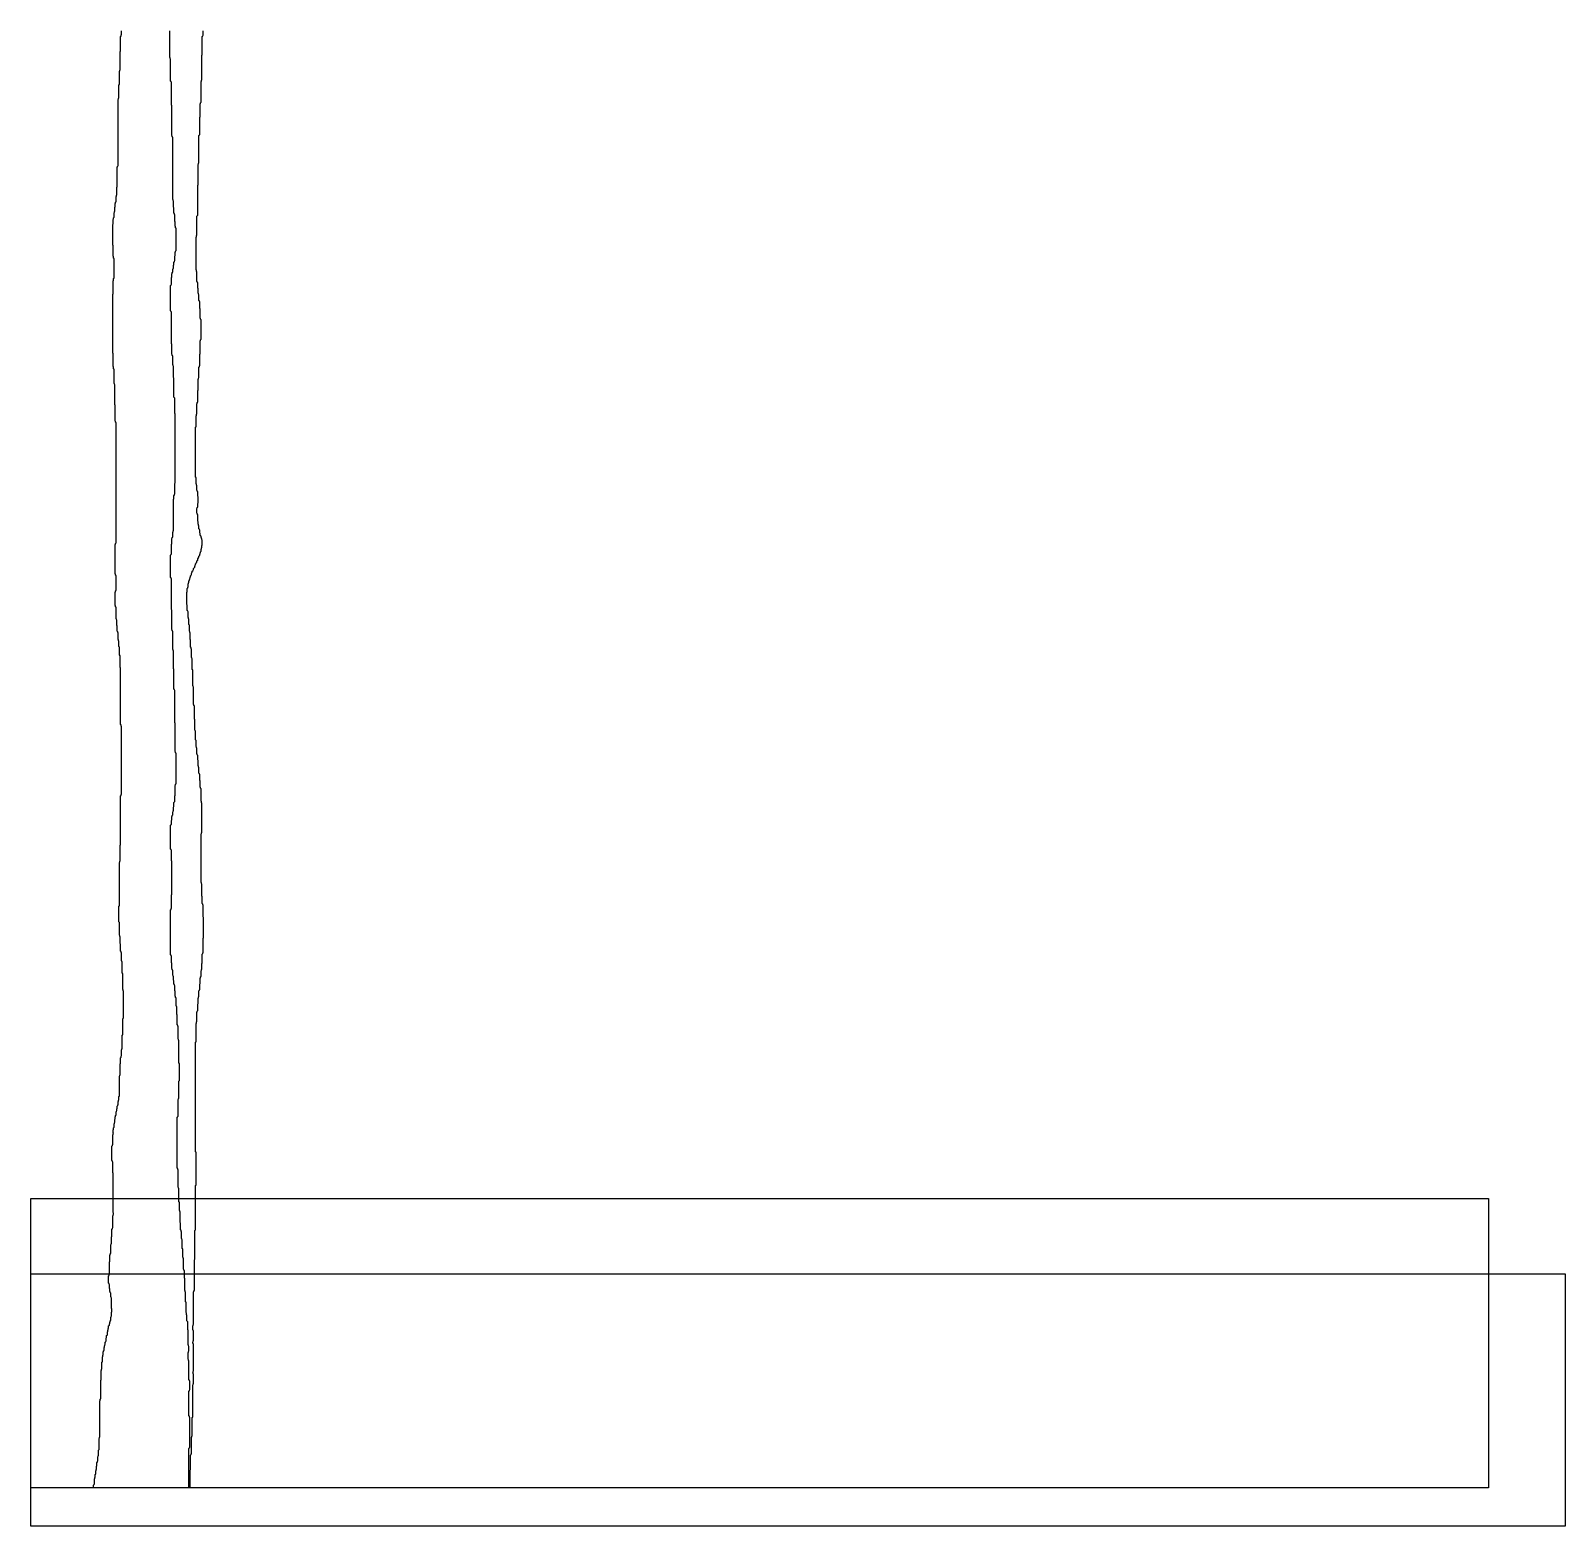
# Model space of a CAD drawing. Header units: metres. Extents: x -303 to 3381, y -92 to 3499.
import ezdxf

# ---------------------------------------------------------------- set-up
doc = ezdxf.new("R2010")
doc.units = ezdxf.units.M
for name, color, linetype in [('Curve_Exist', 63, 'Continuous'), ('CuttingCurve_A', 10, 'Continuous'), ('CuttingCurve_B', 30, 'Continuous'), ('Image', 191, 'Continuous'), ('Solution', 191, 'Continuous')]:
    doc.layers.add(name, color=color, linetype=linetype)
picture_1 = doc.add_image_def('image1.jpg', size_in_pixel=(3684.210526, 606))
picture_2 = doc.add_image_def('image2.png', size_in_pixel=(3500, 695))

msp = doc.modelspace()

# ---------------------------------------------------------------- linework, layer by layer
at = {"layer": 'Curve_Exist'}
for points in [[(-152, 0), (-152, 7), (-151, 8), (-151, 9), (-150, 10), (-150, 22), (-149, 23), (-149, 25), (-148, 26), (-148, 32), (-147, 33), (-147, 41), (-146, 42), (-146, 44), (-145, 45), (-145, 52), (-144, 53), (-144, 61), (-143, 62), (-143, 64), (-142, 65), (-142, 75), (-141, 76), (-141, 77), (-140, 78), (-140, 91), (-139, 92), (-139, 119), (-138, 120), (-138, 122), (-137, 123), (-137, 209), (-136, 210), (-136, 213), (-135, 214), (-135, 259), (-134, 260), (-134, 282), (-133, 283), (-133, 285), (-132, 286), (-132, 302), (-131, 303), (-131, 315), (-130, 316), (-130, 319), (-129, 320), (-129, 327), (-128, 328), (-128, 329), (-127, 330), (-127, 337), (-126, 338), (-126, 341), (-125, 342), (-125, 344), (-124, 345), (-124, 350), (-123, 351), (-123, 352), (-122, 353), (-122, 360), (-121, 361), (-121, 366), (-119, 368), (-119, 375), (-118, 376), (-118, 379), (-117, 380), (-117, 383), (-116, 384), (-116, 389), (-114, 391), (-114, 394), (-113, 395), (-113, 398), (-112, 399), (-112, 401), (-111, 402), (-111, 410), (-110, 411), (-110, 412), (-109, 413), (-109, 422), (-108, 423), (-108, 430), (-109, 431), (-109, 456), (-110, 457), (-110, 458), (-111, 459), (-111, 468), (-112, 469), (-112, 471), (-113, 472), (-113, 478), (-114, 479), (-114, 488), (-115, 489), (-115, 491), (-116, 492), (-116, 509), (-115, 510), (-115, 512), (-114, 513), (-114, 543), (-113, 544), (-113, 559), (-112, 560), (-112, 562), (-111, 563), (-111, 584), (-110, 585), (-110, 586), (-109, 587), (-109, 603), (-108, 604), (-108, 621), (-107, 622), (-107, 624), (-106, 625), (-106, 653), (-105, 654), (-105, 656), (-104, 657), (-104, 660), (-105, 661), (-105, 756), (-106, 757), (-106, 782), (-107, 783), (-107, 785), (-108, 786), (-108, 821), (-107, 822), (-107, 824), (-106, 825), (-106, 848), (-105, 849), (-105, 851), (-104, 852), (-105, 853), (-105, 860), (-104, 861), (-104, 865), (-103, 866), (-103, 874), (-102, 875), (-102, 877), (-101, 878), (-101, 885), (-100, 886), (-100, 891), (-99, 892), (-99, 894), (-98, 895), (-98, 903), (-97, 904), (-97, 905), (-96, 906), (-96, 910), (-95, 911), (-95, 917), (-94, 918), (-94, 920), (-93, 921), (-93, 928), (-92, 929), (-92, 931), (-91, 932), (-91, 940), (-90, 941), (-90, 989), (-89, 990), (-89, 991), (-88, 992), (-88, 1018), (-87, 1019), (-87, 1033), (-86, 1034), (-86, 1037), (-85, 1038), (-85, 1052), (-84, 1053), (-84, 1054), (-83, 1055), (-83, 1087), (-82, 1088), (-82, 1126), (-81, 1127), (-81, 1128), (-80, 1129), (-80, 1193), (-81, 1194), (-81, 1196), (-82, 1197), (-82, 1235), (-83, 1236), (-83, 1263), (-84, 1264), (-84, 1265), (-85, 1266), (-85, 1285), (-86, 1286), (-86, 1288), (-87, 1289), (-87, 1306), (-88, 1307), (-88, 1323), (-89, 1324), (-89, 1326), (-90, 1327), (-90, 1358), (-91, 1359), (-91, 1397), (-90, 1398), (-90, 1502), (-89, 1503), (-89, 1505), (-88, 1506), (-88, 1543), (-87, 1544), (-87, 1662), (-86, 1663), (-86, 1665), (-85, 1666), (-85, 1828), (-86, 1829), (-86, 1832), (-87, 1833), (-87, 1969), (-88, 1970), (-88, 1998), (-90, 2000), (-90, 2019), (-91, 2020), (-91, 2033), (-92, 2034), (-92, 2036), (-93, 2037), (-93, 2053), (-94, 2054), (-94, 2056), (-95, 2057), (-95, 2070), (-96, 2071), (-96, 2084), (-97, 2085), (-97, 2086), (-98, 2087), (-98, 2115), (-99, 2116), (-99, 2118), (-100, 2119), (-100, 2151), (-99, 2152), (-99, 2154), (-98, 2155), (-98, 2191), (-99, 2192), (-99, 2194), (-100, 2195), (-100, 2265), (-99, 2266), (-99, 2268), (-98, 2269), (-98, 2558), (-99, 2559), (-99, 2561), (-100, 2562), (-100, 2600), (-101, 2601), (-101, 2649), (-102, 2650), (-102, 2651), (-103, 2652), (-103, 2686), (-104, 2687), (-104, 2692), (-105, 2693), (-105, 2724), (-106, 2725), (-106, 2866), (-105, 2867), (-105, 2898), (-104, 2899), (-104, 2904), (-103, 2905), (-103, 2952), (-104, 2953), (-104, 2957), (-105, 2958), (-105, 2983), (-106, 2984), (-106, 3034), (-105, 3035), (-105, 3046), (-104, 3047), (-104, 3050), (-103, 3051), (-103, 3062), (-102, 3063), (-102, 3065), (-101, 3066), (-101, 3075), (-100, 3076), (-100, 3084), (-99, 3085), (-99, 3087), (-98, 3088), (-98, 3101), (-97, 3102), (-97, 3104), (-96, 3105), (-96, 3123), (-95, 3124), (-95, 3172), (-94, 3173), (-94, 3174), (-93, 3175), (-93, 3334), (-92, 3335), (-92, 3337), (-91, 3338), (-91, 3369), (-90, 3370), (-90, 3402), (-89, 3403), (-89, 3404), (-88, 3405), (-88, 3449), (-87, 3450), (-87, 3485), (-86, 3486), (-86, 3489), (-85, 3490), (-85, 3499)], [(80, 0), (80, 43), (81, 44), (81, 79), (82, 80), (82, 82), (83, 83), (83, 122), (84, 123), (84, 124), (85, 125), (85, 169), (86, 170), (86, 247), (87, 248), (87, 250), (88, 251), (88, 273), (87, 274), (87, 276), (86, 277), (87, 278), (87, 280), (88, 281), (88, 345), (87, 346), (87, 347), (86, 348), (86, 350), (87, 351), (87, 353), (88, 354), (88, 377), (87, 378), (87, 379), (86, 380), (86, 389), (87, 390), (87, 392), (88, 393), (88, 471), (89, 472), (89, 473), (90, 474), (90, 548), (91, 549), (91, 618), (93, 620), (93, 726), (94, 727), (94, 806), (93, 807), (93, 1070), (94, 1071), (94, 1115), (95, 1116), (95, 1119), (96, 1120), (96, 1142), (97, 1143), (97, 1145), (98, 1146), (98, 1162), (99, 1163), (99, 1176), (100, 1177), (100, 1179), (101, 1180), (101, 1194), (102, 1195), (102, 1196), (103, 1197), (103, 1210), (104, 1211), (104, 1224), (105, 1225), (105, 1227), (106, 1228), (106, 1242), (107, 1243), (107, 1245), (108, 1246), (108, 1259), (109, 1260), (109, 1282), (110, 1283), (110, 1285), (111, 1286), (111, 1320), (112, 1321), (112, 1370), (111, 1371), (111, 1399), (110, 1400), (110, 1402), (109, 1403), (109, 1420), (108, 1421), (108, 1450), (107, 1451), (107, 1453), (106, 1454), (106, 1570), (107, 1571), (107, 1573), (108, 1574), (108, 1644), (107, 1645), (107, 1648), (106, 1649), (106, 1679), (105, 1680), (105, 1682), (104, 1683), (104, 1698), (103, 1699), (103, 1713), (102, 1714), (102, 1715), (101, 1716), (101, 1730), (100, 1731), (100, 1733), (99, 1734), (99, 1747), (98, 1748), (98, 1759), (97, 1760), (97, 1762), (96, 1763), (96, 1776), (95, 1777), (95, 1779), (94, 1780), (94, 1795), (93, 1796), (93, 1817), (92, 1818), (92, 1819), (91, 1820), (91, 1845), (90, 1846), (90, 1878), (89, 1879), (89, 1880), (88, 1881), (88, 1923), (87, 1924), (87, 1925), (86, 1926), (86, 1964), (85, 1965), (85, 1991), (84, 1992), (84, 1993), (83, 1994), (83, 2014), (82, 2015), (82, 2018), (81, 2019), (81, 2036), (80, 2037), (80, 2053), (79, 2054), (79, 2056), (78, 2057), (78, 2072), (77, 2073), (77, 2086), (76, 2087), (76, 2089), (75, 2090), (75, 2104), (74, 2105), (74, 2106), (73, 2107), (73, 2120), (72, 2121), (72, 2151), (73, 2152), (73, 2160), (74, 2161), (74, 2163), (75, 2164), (75, 2171), (76, 2172), (76, 2173), (77, 2174), (77, 2178), (78, 2179), (78, 2181), (79, 2182), (79, 2184), (80, 2185), (80, 2187), (81, 2188), (81, 2190), (82, 2191), (82, 2192), (83, 2193), (83, 2196), (84, 2197), (84, 2198), (85, 2199), (85, 2201), (87, 2203), (87, 2204), (88, 2205), (88, 2208), (91, 2211), (91, 2213), (92, 2214), (92, 2216), (93, 2217), (93, 2219), (94, 2220), (94, 2221), (96, 2223), (96, 2226), (98, 2228), (98, 2231), (100, 2233), (100, 2234), (101, 2235), (101, 2237), (102, 2238), (102, 2239), (103, 2240), (103, 2242), (104, 2243), (104, 2245), (105, 2246), (105, 2248), (106, 2249), (106, 2254), (107, 2255), (107, 2257), (108, 2258), (108, 2263), (109, 2264), (109, 2276), (108, 2277), (108, 2279), (107, 2280), (107, 2281), (106, 2282), (106, 2285), (105, 2286), (105, 2287), (104, 2288), (104, 2292), (103, 2293), (103, 2300), (102, 2301), (102, 2302), (101, 2303), (101, 2310), (100, 2311), (100, 2313), (99, 2314), (99, 2320), (98, 2321), (98, 2337), (97, 2338), (97, 2340), (96, 2341), (96, 2352), (97, 2353), (97, 2354), (98, 2355), (98, 2364), (99, 2365), (99, 2380), (98, 2381), (98, 2392), (97, 2393), (97, 2395), (96, 2396), (96, 2407), (95, 2408), (95, 2410), (94, 2411), (94, 2426), (93, 2427), (93, 2547), (94, 2548), (94, 2574), (95, 2575), (95, 2578), (96, 2579), (96, 2603), (97, 2604), (97, 2606), (98, 2607), (98, 2635), (99, 2636), (99, 2662), (100, 2663), (100, 2665), (101, 2666), (101, 2691), (102, 2692), (102, 2694), (103, 2695), (103, 2722), (104, 2723), (104, 2754), (105, 2755), (105, 2757), (106, 2758), (106, 2805), (105, 2806), (105, 2808), (104, 2809), (104, 2831), (103, 2832), (103, 2848), (102, 2849), (102, 2850), (101, 2851), (101, 2865), (100, 2866), (100, 2868), (99, 2869), (99, 2880), (98, 2881), (98, 2894), (97, 2895), (97, 2896), (96, 2897), (96, 2920), (95, 2921), (95, 2924), (94, 2925), (94, 3003), (95, 3004), (95, 3007), (96, 3008), (96, 3054), (98, 3056), (98, 3128), (99, 3129), (99, 3178), (100, 3179), (100, 3181), (101, 3182), (101, 3247), (102, 3248), (102, 3249), (103, 3250), (103, 3291), (104, 3292), (104, 3323), (105, 3324), (105, 3326), (106, 3327), (106, 3377), (107, 3378), (107, 3380), (108, 3381), (108, 3440), (109, 3441), (109, 3485), (110, 3486), (110, 3487), (111, 3488), (111, 3499)]]:
    msp.add_lwpolyline(points, dxfattribs=at)
at = {"layer": 'CuttingCurve_A'}
msp.add_lwpolyline([(-152, 0), (-152, 7), (-151, 8), (-151, 9), (-150, 10), (-150, 22), (-149, 23), (-149, 25), (-148, 26), (-148, 32), (-147, 33), (-147, 41), (-146, 42), (-146, 44), (-145, 45), (-145, 52), (-144, 53), (-144, 61), (-143, 62), (-143, 64), (-142, 65), (-142, 75), (-141, 76), (-141, 77), (-140, 78), (-140, 91), (-139, 92), (-139, 119), (-138, 120), (-138, 122), (-137, 123), (-137, 209), (-136, 210), (-136, 213), (-135, 214), (-135, 259), (-134, 260), (-134, 282), (-133, 283), (-133, 285), (-132, 286), (-132, 302), (-131, 303), (-131, 315), (-130, 316), (-130, 319), (-129, 320), (-129, 327), (-128, 328), (-128, 329), (-127, 330), (-127, 337), (-126, 338), (-126, 341), (-125, 342), (-125, 344), (-124, 345), (-124, 350), (-123, 351), (-123, 352), (-122, 353), (-122, 360), (-121, 361), (-121, 366), (-119, 368), (-119, 375), (-118, 376), (-118, 379), (-117, 380), (-117, 383), (-116, 384), (-116, 389), (-114, 391), (-114, 394), (-113, 395), (-113, 398), (-112, 399), (-112, 401), (-111, 402), (-111, 410), (-110, 411), (-110, 412), (-109, 413), (-109, 422), (-108, 423), (-108, 430), (-109, 431), (-109, 456), (-110, 457), (-110, 458), (-111, 459), (-111, 468), (-112, 469), (-112, 471), (-113, 472), (-113, 478), (-114, 479), (-114, 488), (-115, 489), (-115, 491), (-116, 492), (-116, 509), (-115, 510), (-115, 512), (-114, 513), (-114, 543), (-113, 544), (-113, 559), (-112, 560), (-112, 562), (-111, 563), (-111, 584), (-110, 585), (-110, 586), (-109, 587), (-109, 603), (-108, 604), (-108, 621), (-107, 622), (-107, 624), (-106, 625), (-106, 653), (-105, 654), (-105, 656), (-104, 657), (-104, 660), (-105, 661), (-105, 756), (-106, 757), (-106, 782), (-107, 783), (-107, 785), (-108, 786), (-108, 821), (-107, 822), (-107, 824), (-106, 825), (-106, 848), (-105, 849), (-105, 851), (-104, 852), (-105, 853), (-105, 860), (-104, 861), (-104, 865), (-103, 866), (-103, 874), (-102, 875), (-102, 877), (-101, 878), (-101, 885), (-100, 886), (-100, 891), (-99, 892), (-99, 894), (-98, 895), (-98, 903), (-97, 904), (-97, 905), (-96, 906), (-96, 910), (-95, 911), (-95, 917), (-94, 918), (-94, 920), (-93, 921), (-93, 928), (-92, 929), (-92, 931), (-91, 932), (-91, 940), (-90, 941), (-90, 989), (-89, 990), (-89, 991), (-88, 992), (-88, 1018), (-87, 1019), (-87, 1033), (-86, 1034), (-86, 1037), (-85, 1038), (-85, 1052), (-84, 1053), (-84, 1054), (-83, 1055), (-83, 1087), (-82, 1088), (-82, 1126), (-81, 1127), (-81, 1128), (-80, 1129), (-80, 1193), (-81, 1194), (-81, 1196), (-82, 1197), (-82, 1235), (-83, 1236), (-83, 1263), (-84, 1264), (-84, 1265), (-85, 1266), (-85, 1285), (-86, 1286), (-86, 1288), (-87, 1289), (-87, 1306), (-88, 1307), (-88, 1323), (-89, 1324), (-89, 1326), (-90, 1327), (-90, 1358), (-91, 1359), (-91, 1397), (-90, 1398), (-90, 1502), (-89, 1503), (-89, 1505), (-88, 1506), (-88, 1543), (-87, 1544), (-87, 1662), (-86, 1663), (-86, 1665), (-85, 1666), (-85, 1828), (-86, 1829), (-86, 1832), (-87, 1833), (-87, 1969), (-88, 1970), (-88, 1998), (-90, 2000), (-90, 2019), (-91, 2020), (-91, 2033), (-92, 2034), (-92, 2036), (-93, 2037), (-93, 2053), (-94, 2054), (-94, 2056), (-95, 2057), (-95, 2070), (-96, 2071), (-96, 2084), (-97, 2085), (-97, 2086), (-98, 2087), (-98, 2115), (-99, 2116), (-99, 2118), (-100, 2119), (-100, 2151), (-99, 2152), (-99, 2154), (-98, 2155), (-98, 2191), (-99, 2192), (-99, 2194), (-100, 2195), (-100, 2265), (-99, 2266), (-99, 2268), (-98, 2269), (-98, 2558), (-99, 2559), (-99, 2561), (-100, 2562), (-100, 2600), (-101, 2601), (-101, 2649), (-102, 2650), (-102, 2651), (-103, 2652), (-103, 2686), (-104, 2687), (-104, 2692), (-105, 2693), (-105, 2724), (-106, 2725), (-106, 2866), (-105, 2867), (-105, 2898), (-104, 2899), (-104, 2904), (-103, 2905), (-103, 2952), (-104, 2953), (-104, 2957), (-105, 2958), (-105, 2983), (-106, 2984), (-106, 3034), (-105, 3035), (-105, 3046), (-104, 3047), (-104, 3050), (-103, 3051), (-103, 3062), (-102, 3063), (-102, 3065), (-101, 3066), (-101, 3075), (-100, 3076), (-100, 3084), (-99, 3085), (-99, 3087), (-98, 3088), (-98, 3101), (-97, 3102), (-97, 3104), (-96, 3105), (-96, 3123), (-95, 3124), (-95, 3172), (-94, 3173), (-94, 3174), (-93, 3175), (-93, 3334), (-92, 3335), (-92, 3337), (-91, 3338), (-91, 3369), (-90, 3370), (-90, 3402), (-89, 3403), (-89, 3404), (-88, 3405), (-88, 3449), (-87, 3450), (-87, 3485), (-86, 3486), (-86, 3489), (-85, 3490), (-85, 3499)], dxfattribs=at)
at = {"layer": 'CuttingCurve_B'}
msp.add_lwpolyline([(77, 0), (77, 95), (78, 96), (78, 97), (79, 98), (79, 169), (78, 170), (78, 172), (77, 173), (77, 232), (78, 233), (78, 235), (79, 236), (79, 256), (78, 257), (78, 259), (77, 260), (77, 305), (76, 306), (76, 308), (75, 309), (75, 325), (76, 326), (76, 328), (77, 329), (77, 340), (76, 341), (76, 343), (75, 344), (75, 379), (74, 380), (74, 399), (72, 401), (72, 415), (71, 416), (71, 420), (70, 421), (70, 446), (69, 447), (69, 470), (68, 471), (68, 473), (67, 474), (67, 503), (66, 504), (66, 522), (65, 523), (65, 524), (64, 525), (64, 551), (63, 552), (63, 553), (62, 554), (62, 574), (61, 575), (61, 596), (60, 597), (60, 598), (59, 599), (59, 615), (58, 616), (58, 619), (57, 620), (57, 636), (56, 637), (56, 663), (55, 664), (55, 665), (54, 666), (54, 686), (53, 687), (53, 719), (52, 720), (52, 721), (51, 722), (51, 764), (50, 765), (50, 767), (49, 768), (49, 890), (50, 891), (50, 892), (51, 893), (51, 933), (52, 934), (52, 935), (53, 936), (53, 977), (54, 978), (54, 1019), (53, 1020), (53, 1074), (52, 1075), (52, 1077), (51, 1078), (51, 1108), (50, 1109), (50, 1111), (49, 1112), (49, 1136), (48, 1137), (48, 1155), (47, 1156), (47, 1157), (46, 1158), (46, 1177), (45, 1178), (45, 1180), (44, 1181), (44, 1193), (43, 1194), (43, 1206), (42, 1207), (42, 1209), (41, 1210), (41, 1218), (40, 1219), (40, 1228), (39, 1229), (39, 1230), (38, 1231), (38, 1243), (37, 1244), (37, 1246), (36, 1247), (36, 1260), (35, 1261), (35, 1277), (34, 1278), (34, 1279), (33, 1280), (33, 1388), (34, 1389), (34, 1391), (35, 1392), (35, 1424), (36, 1425), (36, 1505), (35, 1506), (35, 1531), (34, 1532), (34, 1533), (33, 1534), (33, 1591), (34, 1592), (34, 1593), (35, 1594), (35, 1603), (36, 1604), (36, 1612), (37, 1613), (37, 1615), (38, 1616), (38, 1623), (39, 1624), (39, 1626), (40, 1627), (40, 1635), (41, 1636), (41, 1646), (43, 1648), (43, 1662), (44, 1663), (44, 1687), (45, 1688), (45, 1690), (46, 1691), (46, 1764), (45, 1765), (45, 1767), (44, 1768), (44, 1836), (43, 1837), (43, 1915), (42, 1916), (42, 1917), (41, 1918), (41, 1966), (40, 1967), (40, 2010), (39, 2011), (39, 2012), (38, 2013), (38, 2057), (37, 2058), (37, 2060), (36, 2061), (36, 2108), (35, 2109), (35, 2183), (34, 2184), (34, 2185), (33, 2186), (33, 2240), (34, 2241), (34, 2242), (35, 2243), (35, 2266), (36, 2267), (36, 2280), (37, 2281), (37, 2282), (38, 2283), (38, 2295), (39, 2296), (39, 2298), (40, 2299), (40, 2374), (41, 2375), (41, 2383), (42, 2384), (42, 2386), (43, 2387), (43, 2412), (44, 2413), (44, 2579), (43, 2580), (43, 2617), (41, 2619), (41, 2665), (40, 2666), (40, 2693), (39, 2694), (39, 2696), (38, 2697), (38, 2718), (37, 2719), (37, 2721), (36, 2722), (36, 2746), (35, 2747), (35, 2823), (34, 2824), (34, 2825), (33, 2826), (33, 2887), (34, 2888), (34, 2889), (35, 2890), (35, 2906), (36, 2907), (36, 2915), (37, 2916), (37, 2918), (38, 2919), (38, 2926), (39, 2927), (39, 2928), (40, 2929), (40, 2936), (41, 2937), (41, 2943), (42, 2944), (42, 2946), (43, 2947), (43, 2958), (44, 2959), (44, 2967), (45, 2968), (45, 2970), (46, 2971), (46, 3025), (45, 3026), (45, 3029), (44, 3030), (44, 3040), (43, 3041), (43, 3057), (42, 3058), (42, 3060), (41, 3061), (41, 3074), (40, 3075), (40, 3090), (39, 3091), (39, 3093), (38, 3094), (38, 3243), (37, 3244), (37, 3246), (36, 3247), (36, 3319), (35, 3320), (35, 3375), (34, 3376), (34, 3377), (33, 3378), (33, 3431), (32, 3432), (32, 3434), (31, 3435), (31, 3499)], dxfattribs=at)

# ---------------------------------------------------------------- pictures from other files: only their frames are drawn
at = {"layer": 'Image'}
image = msp.add_image(picture_1, insert=(-303, -92.1), size_in_units=(3684.2, 606), dxfattribs=at)
at = {"layer": 'Solution'}
image = msp.add_image(picture_2, insert=(-303, 0), size_in_units=(3500, 695), dxfattribs=at)

doc.saveas('drawing.dxf')
